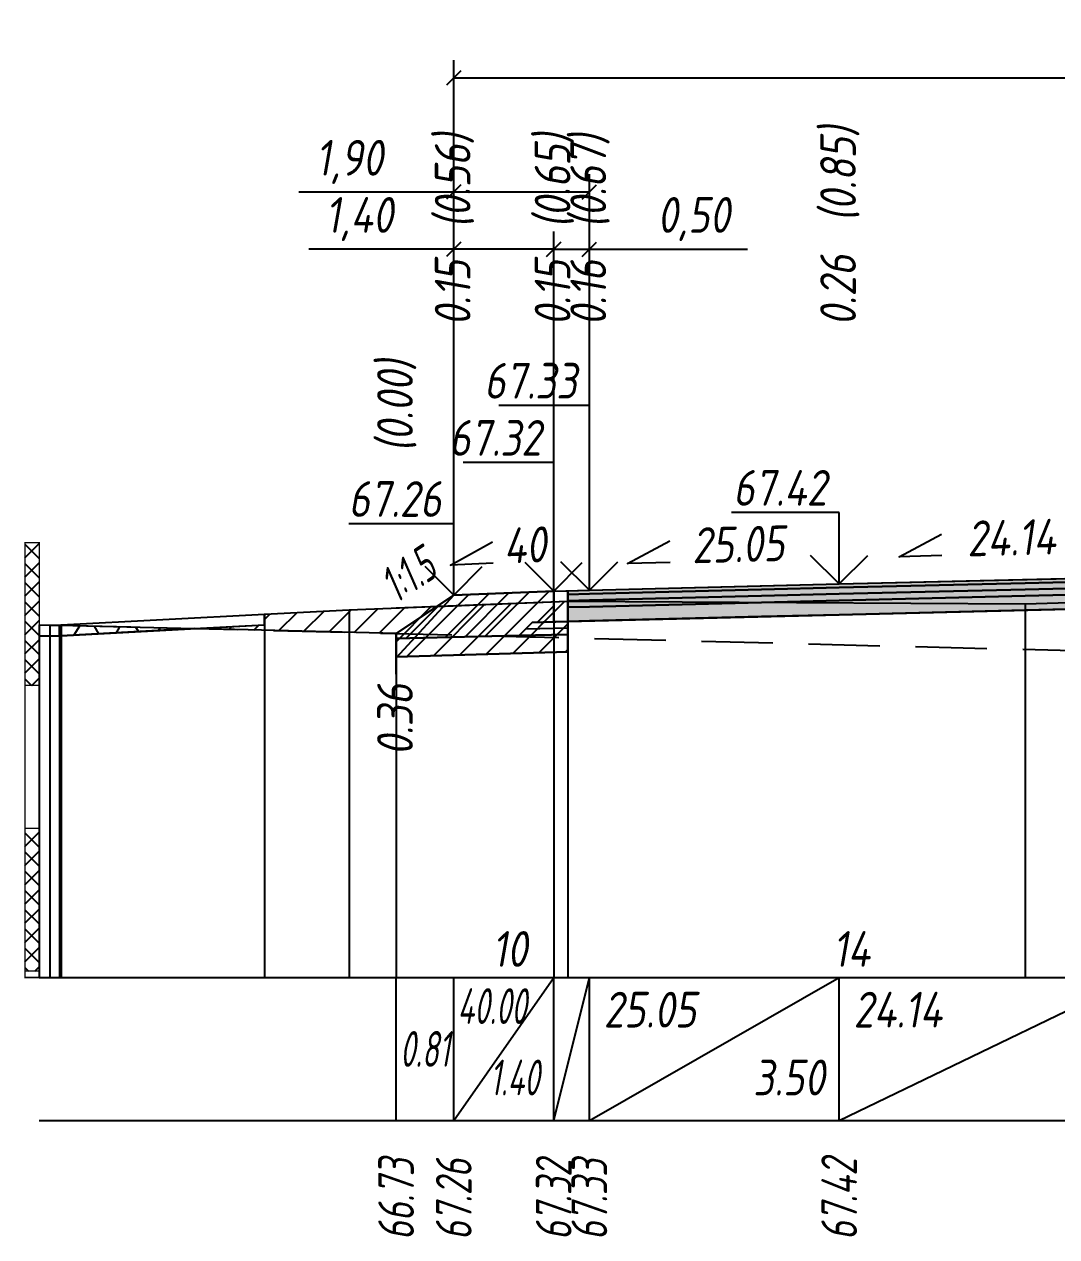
# Model space of a CAD drawing. Extents: x -717 to 1451, y -133302 to 233.
# Drawn here: x 78.9 to 151.3, y -40195.2 to -40110.3 of the extents above; entities that cross this region are included whole.
import ezdxf
from ezdxf.enums import TextEntityAlignment as Align

# ---------------------------------------------------------------- set-up
doc = ezdxf.new("R2010")
doc.units = 0
doc.linetypes.add('штриховая', pattern=[0.75, 0.5, -0.25])
for name, color, linetype in [('Интерполированный поперечник', 2, 'Continuous'), ('Код_514', 1, 'Continuous'), ('Контур_0', 7, 'Continuous'), ('Контур_2521', 7, 'Continuous'), ('Контур_2564', 7, 'Continuous'), ('Контур_2660', 7, 'Continuous'), ('Контур_2665', 7, 'Continuous'), ('Контур_400', 7, 'Continuous'), ('Контур_508', 7, 'Continuous'), ('Контур_512', 7, 'Continuous'), ('Контур_513', 7, 'Continuous'), ('Контур_818', 7, 'Continuous'), ('Красный поперечник', 1, 'Continuous'), ('Линейка абсолютных высот', 7, 'Continuous'), ('Объём_2501', 7, 'Continuous'), ('Объём_2564', 7, 'Continuous'), ('Объём_2650', 7, 'Continuous'), ('Объём_2660', 7, 'Continuous'), ('Объём_2661', 7, 'Continuous'), ('Объём_2662', 7, 'Continuous'), ('Объём_2663', 7, 'Continuous'), ('Объём_2665', 7, 'Continuous'), ('Объём_2666', 7, 'Continuous'), ('Объём_2753', 7, 'Continuous'), ('Откосы', 7, 'Continuous'), ('Отметки покрытия', 7, 'Continuous'), ('Рабочие отметки', 7, 'Continuous'), ('Рабочие отметки доп.', 7, 'Continuous'), ('Слои выравнивания', 7, 'Continuous'), ('Таблица', 7, 'Continuous'), ('Уклоны проезжей части', 7, 'Continuous'), ('Черный поперечник', 3, 'Continuous')]:
    doc.layers.add(name, color=color, linetype=linetype)
for name, color, linetype, true_color in [('Контур_2540', 2, 'Continuous', 0xffff00), ('Контур_2560', 2, 'Continuous', 0xffff00), ('Контур_2561', 7, 'Continuous', 0xff8040), ('Контур_2562', 3, 'Continuous', 0x00ff00), ('Контур_2563', 7, 'Continuous', 0xff8000), ('Контур_2570', 7, 'Continuous', 0x80ff00), ('Контур_2725', 7, 'Continuous', 0x323232), ('Контур_2736', 4, 'Continuous', 0x00ffff), ('Контур_2737', 4, 'Continuous', 0x00ffff), ('Контур_2738', 4, 'Continuous', 0x00ffff), ('Контур_2739', 4, 'Continuous', 0x00ffff), ('Контур_2741', 4, 'Continuous', 0x00ffff), ('Контур_2742', 4, 'Continuous', 0x00ffff), ('Контур_2743', 4, 'Continuous', 0x00ffff), ('Контур_2744', 7, 'Continuous', 0xa4ffff), ('Контур_2745', 7, 'Continuous', 0xa4ffff), ('Контур_2747', 4, 'Continuous', 0x00ffff), ('Контур_2748', 4, 'Continuous', 0x00ffff), ('Контур_2749', 4, 'Continuous', 0x00ffff), ('Контур_2750', 4, 'Continuous', 0x00ffff), ('Контур_2751', 4, 'Continuous', 0x00ffff), ('Контур_2752', 4, 'Continuous', 0x00ffff), ('Контур_2760', 7, 'Continuous', 0x323232), ('Контур_2761', 7, 'Continuous', 0x323232), ('Контур_2762', 7, 'Continuous', 0x323232), ('Контур_2763', 7, 'Continuous', 0x323232), ('Контур_402', 7, 'Continuous', 0xff6464), ('Контур_703', 4, 'Continuous', 0x00ffff), ('Контур_705', 4, 'Continuous', 0x00ffff), ('Контур_707', 4, 'Continuous', 0x00ffff), ('Контур_720', 131, 'Continuous', 0xaaffff), ('Объём_2500', 7, 'Continuous', 0xc0c0c0), ('Объём_2520', 7, 'Continuous', 0x80ffff), ('Объём_2540', 2, 'Continuous', 0xffff00), ('Объём_2560', 2, 'Continuous', 0xffff00), ('Объём_2561', 7, 'Continuous', 0xff8040), ('Объём_2562', 3, 'Continuous', 0x00ff00), ('Объём_2563', 7, 'Continuous', 0xff8000), ('Объём_2600', 7, 'Continuous', 0x808000), ('Объём_2746', 2, 'Continuous', 0xffff00)]:
    doc.layers.add(name, color=color, linetype=linetype, true_color=true_color)
doc.styles.get("Standard").update_dxf_attribs({"font": 'txt', "height": 2.5})
doc.styles.add('М', font='romand.shx', dxfattribs={"width": 0.8, "oblique": 10, "height": 2.5})
doc.dimstyles.new('ISO-25', dxfattribs={"dimtxt": 2.5, "dimasz": 2.5, "dimexe": 1.25, "dimexo": 0.625, "dimtad": 1, "dimtxsty": 'Standard', "dimcen": 2.5, "dimadec": 0, "dimazin": 0, "dimtfac": 1, "dimtmove": 0, "dimatfit": 3, "dimfxl": 1, "dimarcsym": 0})
pattern_1 = [(45.0000013, (0, 0), (-0.67351924, 0.67351921), []), (135.0000003, (0, 0), (-0.673519222, -0.67351923), [])]

# ---------------------------------------------------------------- blocks, each defined once
blk = doc.blocks.new('_Oblique')
at = {"color": 0, "linetype": 'ByBlock', "lineweight": -2}
blk.add_line((-0.5, -0.5), (0.5, 0.5), dxfattribs=at)
blk = doc.blocks.new('*D931')
at = {"color": 0, "lineweight": -2, "transparency": 16777216}
for p, q in [((109.038, -40149.664), (109.038, -40124.757)), ((116.038, -40149.384), (116.038, -40124.757)), ((109.038, -40126.007), (98.881, -40126.007)), ((116.038, -40126.007), (109.038, -40126.007))]:
    blk.add_line(p, q, dxfattribs=at)
at = {"layer": 'Defpoints', "color": 0, "transparency": 16777216}
for p in [(116.038, -40126.007), (109.038, -40150.289), (116.038, -40150.009)]:
    blk.add_point(p, dxfattribs=at)
at = {"color": 0, "lineweight": -2, "transparency": 16777216, "rotation": 180}
blk.add_blockref('_Oblique', (109.038, -40126.007), dxfattribs=at)
at = {"color": 0, "lineweight": -2, "transparency": 16777216}
blk.add_blockref('_Oblique', (116.038, -40126.007), dxfattribs=at)
at = {"color": 0, "transparency": 16777216, "insert": (102.422, -40123.894), "char_height": 2.5, "width": 8.75, "attachment_point": 5, "style": 'М'}
blk.add_mtext('1,40', dxfattribs=at)
blk = doc.blocks.new('*D933')
at = {"color": 0, "lineweight": -2, "transparency": 16777216}
for p, q in [((116.038, -40149.384), (116.038, -40124.757)), ((118.538, -40149.321), (118.538, -40124.757)), ((116.038, -40126.007), (118.538, -40126.007)), ((118.538, -40126.007), (129.616, -40126.007))]:
    blk.add_line(p, q, dxfattribs=at)
at = {"layer": 'Defpoints', "color": 0, "transparency": 16777216}
for p in [(118.538, -40126.007), (116.038, -40150.009), (118.538, -40149.946)]:
    blk.add_point(p, dxfattribs=at)
at = {"color": 0, "lineweight": -2, "transparency": 16777216, "rotation": 180}
blk.add_blockref('_Oblique', (116.038, -40126.007), dxfattribs=at)
at = {"color": 0, "lineweight": -2, "transparency": 16777216}
blk.add_blockref('_Oblique', (118.538, -40126.007), dxfattribs=at)
at = {"color": 0, "transparency": 16777216, "insert": (125.854, -40123.894), "char_height": 2.5, "width": 9.16667, "attachment_point": 5, "style": 'М'}
blk.add_mtext('0,50', dxfattribs=at)
blk = doc.blocks.new('*D936')
at = {"color": 0, "lineweight": -2, "transparency": 16777216}
for p, q in [((109.038, -40149.664), (109.038, -40120.757)), ((118.538, -40149.321), (118.538, -40120.757)), ((109.038, -40122.007), (98.193, -40122.007)), ((118.538, -40122.007), (109.038, -40122.007))]:
    blk.add_line(p, q, dxfattribs=at)
at = {"layer": 'Defpoints', "color": 0, "transparency": 16777216}
for p in [(118.538, -40122.007), (109.038, -40150.289), (118.538, -40149.946)]:
    blk.add_point(p, dxfattribs=at)
at = {"color": 0, "lineweight": -2, "transparency": 16777216, "rotation": 180}
blk.add_blockref('_Oblique', (109.038, -40122.007), dxfattribs=at)
at = {"color": 0, "lineweight": -2, "transparency": 16777216}
blk.add_blockref('_Oblique', (118.538, -40122.007), dxfattribs=at)
at = {"color": 0, "transparency": 16777216, "insert": (101.733, -40119.894), "char_height": 2.5, "width": 8.75, "attachment_point": 5, "style": 'М'}
blk.add_mtext('1,90', dxfattribs=at)
blk = doc.blocks.new('*D937')
at = {"color": 0, "lineweight": -2, "transparency": 16777216}
for p, q in [((109.038, -40149.664), (109.038, -40112.757)), ((222.038, -40148.043), (222.038, -40112.757)), ((109.038, -40114.007), (222.038, -40114.007))]:
    blk.add_line(p, q, dxfattribs=at)
at = {"layer": 'Defpoints', "color": 0, "transparency": 16777216}
for p in [(222.038, -40114.007), (222.038, -40148.668), (109.038, -40150.289)]:
    blk.add_point(p, dxfattribs=at)
at = {"color": 0, "lineweight": -2, "transparency": 16777216, "rotation": 180}
blk.add_blockref('_Oblique', (109.038, -40114.007), dxfattribs=at)
at = {"color": 0, "lineweight": -2, "transparency": 16777216}
blk.add_blockref('_Oblique', (222.038, -40114.007), dxfattribs=at)
at = {"color": 0, "transparency": 16777216, "insert": (165.538, -40111.894), "char_height": 2.5, "width": 12.08333, "attachment_point": 5, "style": 'М'}
blk.add_mtext('22,60', dxfattribs=at)

msp = doc.modelspace()

# ---------------------------------------------------------------- hatches: boundary and pattern name
at = {"layer": 'Линейка абсолютных высот'}
h = msp.add_hatch(dxfattribs=at)
h.set_pattern_fill('ANSI37', scale=0.3, style=0)
h.set_pattern_definition(pattern_1)
h.paths.add_polyline_path([(80, -40156.549), (80, -40146.549), (79, -40146.549), (79, -40156.549)])
h = msp.add_hatch(dxfattribs=at)
h.set_pattern_fill('ANSI37', scale=0.3, style=0)
h.set_pattern_definition(pattern_1)
h.paths.add_polyline_path([(80, -40176.549), (80, -40166.549), (79, -40166.549), (79, -40176.549)])
at = {"layer": 'Объём_2563'}
h = msp.add_hatch(dxfattribs=at)
h.set_pattern_fill('ANSI31', color=256, scale=0.3)
h.paths.add_polyline_path([(109.038, -40150.226), (116.038, -40149.946), (116.038, -40152.096), (114.538, -40152.134), (113.615, -40153.057), (105, -40153.273), (105, -40152.918)])
at = {"layer": 'Объём_2600'}
h = msp.add_hatch(dxfattribs=at)
h.set_pattern_fill('ANSI31', color=6, scale=0.4)
h.paths.add_polyline_path([(101.717, -40151.254), (117.019, -40150.659), (117.019, -40154.187), (105, -40154.548), (105, -40152.918), (90.855, -40152.565), (95.774, -40152.3), (95.774, -40151.55)])
h = msp.add_hatch(dxfattribs=at)
h.set_pattern_fill('HONEY', color=5, scale=0.3)
h.paths.add_polyline_path([(81.412, -40152.329), (90.855, -40152.565), (81.548, -40153.066), (81.412, -40153.079)])
at = {"layer": 'Слои выравнивания'}
for color, points in [(2, [(117.019, -40149.922), (118.538, -40149.884), (130.6, -40149.582), (136.038, -40149.445), (149.074, -40149.131), (156.788, -40148.944), (156.788, -40149.194), (149.074, -40149.381), (136.038, -40149.695), (130.6, -40149.832), (118.538, -40150.134), (117.019, -40150.172)]), (3, [(117.019, -40150.172), (118.538, -40150.134), (130.6, -40149.832), (136.038, -40149.695), (149.074, -40149.381), (156.788, -40149.194), (156.788, -40149.644), (149.074, -40149.831), (136.038, -40150.145), (130.6, -40150.282), (118.538, -40150.584), (117.019, -40150.622)]), (4, [(117.019, -40150.622), (118.538, -40150.584), (130.6, -40150.282), (136.038, -40150.145), (149.074, -40149.831), (156.788, -40149.644), (156.788, -40150.094), (149.074, -40150.281), (136.038, -40150.595), (130.6, -40150.732), (118.538, -40151.034), (117.019, -40151.072)]), (5, [(117.019, -40151.072), (118.538, -40151.034), (130.6, -40150.732), (136.038, -40150.595), (149.074, -40150.281), (156.788, -40150.094), (156.788, -40151.094), (149.074, -40151.281), (136.038, -40151.595), (130.6, -40151.732), (118.538, -40152.034), (117.019, -40152.072)])]:
    msp.add_hatch(color=color, dxfattribs=at).paths.add_polyline_path(points)

# ---------------------------------------------------------------- linework, layer by layer
at = {"layer": 'Интерполированный поперечник', "linetype": 'штриховая', "ltscale": 10, "flags": 128}
msp.add_lwpolyline([(81.412, -40152.329), (234.647, -40156.155)], dxfattribs=at)
at = {"layer": 'Код_514'}
for p, q in [((105, -40187), (105, -40177)), ((109.038, -40187), (109.038, -40177)), ((109.038, -40187), (116.038, -40177)), ((116.038, -40187), (116.038, -40177)), ((116.038, -40187), (118.538, -40177)), ((118.538, -40187), (118.538, -40177)), ((118.538, -40187), (136.038, -40177)), ((136.038, -40187), (136.038, -40177)), ((136.038, -40187), (156.788, -40177))]:
    msp.add_line(p, q, dxfattribs=at)
at = {"layer": 'Контур_0', "flags": 128}
for points in [[(109.038, -40150.226), (105, -40152.918), (105, -40152.918), (105, -40152.918), (105, -40152.918), (105, -40152.918), (105, -40152.918), (105, -40152.918), (105, -40152.918), (105, -40152.918), (105, -40152.918), (105, -40152.918), (105, -40152.918), (105, -40152.918), (105, -40152.918), (105, -40155.769)], [(109.038, -40150.226), (105, -40152.918), (105, -40152.918), (105, -40152.918), (105, -40152.918), (105, -40152.918), (105, -40152.918), (105, -40152.918), (105, -40152.918), (105, -40152.918), (105, -40152.918), (105, -40152.918), (105, -40152.918), (105, -40152.918), (105, -40152.918), (105, -40155.769), (105, -40155.769), (105, -40152.918), (105, -40152.918), (105, -40152.918), (105, -40152.918), (105, -40152.918), (105, -40152.918), (105, -40152.918), (105, -40152.918), (105, -40152.918), (105, -40152.918), (105, -40152.918), (105, -40152.918), (105, -40152.918)], [(116.038, -40152.096), (116.038, -40149.946), (117.019, -40149.922), (117.019, -40152.072), (116.038, -40152.096), (116.038, -40152.096)], [(105, -40153.273), (113.615, -40153.057), (114.538, -40152.134), (116.038, -40152.096)], [(114.538, -40152.134), (117.019, -40152.072), (117.019, -40152.972), (113.615, -40153.057), (114.538, -40152.134), (114.538, -40152.134)]]:
    msp.add_lwpolyline(points, dxfattribs=at)
at = {"layer": 'Контур_2521', "color": 250, "flags": 128}
msp.add_lwpolyline([(114.076, -40152.595), (117.019, -40152.522)], dxfattribs=at)
at = {"layer": 'Контур_2540', "flags": 128}
msp.add_lwpolyline([(113.615, -40153.057), (117.019, -40152.972), (117.019, -40154.187), (105, -40154.548), (105, -40153.273), (113.615, -40153.057), (113.615, -40153.057)], dxfattribs=at)
at = {"layer": 'Контур_2560', "flags": 128}
msp.add_lwpolyline([(109.038, -40150.226), (109.038, -40150.226), (109.038, -40150.226), (116.038, -40149.946)], dxfattribs=at)
at = {"layer": 'Контур_2561', "flags": 128}
msp.add_lwpolyline([(116.038, -40149.946), (116.038, -40149.946), (109.038, -40150.226), (109.038, -40150.226), (116.038, -40149.946)], dxfattribs=at)
at = {"layer": 'Контур_2562', "flags": 128}
msp.add_lwpolyline([(109.038, -40150.226), (109.038, -40150.226), (109.038, -40150.226), (109.038, -40150.226), (109.038, -40150.226)], dxfattribs=at)
at = {"layer": 'Контур_2563', "flags": 128}
msp.add_lwpolyline([(109.038, -40150.226), (116.038, -40149.946), (116.038, -40152.096), (114.538, -40152.134), (113.615, -40153.057), (105, -40153.273), (105, -40152.918), (109.038, -40150.226), (109.038, -40150.226)], dxfattribs=at)
at = {"layer": 'Контур_2564', "flags": 128}
msp.add_lwpolyline([(109.038, -40150.226), (116.038, -40149.946)], dxfattribs=at)
at = {"layer": 'Контур_2570', "flags": 128}
msp.add_lwpolyline([(80, -40153.066), (80.753, -40153.081), (81.412, -40153.079), (81.412, -40153.079), (81.548, -40153.066), (95.774, -40152.3), (95.774, -40151.55), (101.717, -40151.254), (117.019, -40150.659), (149.074, -40150.831), (156.788, -40150.593)], dxfattribs=at)
at = {"layer": 'Контур_2660', "flags": 128}
msp.add_lwpolyline([(105, -40154.548), (117.019, -40154.187)], dxfattribs=at)
at = {"layer": 'Контур_2665', "flags": 128}
msp.add_lwpolyline([(109.038, -40150.226), (109.038, -40150.226)], dxfattribs=at)
at = {"layer": 'Контур_2725', "flags": 128}
msp.add_lwpolyline([(117.019, -40152.072), (118.538, -40152.034), (130.6, -40151.732), (136.038, -40151.595), (149.074, -40151.281), (156.788, -40151.094), (167.435, -40151.04), (172.463, -40151.015)], dxfattribs=at)
at = {"layer": 'Контур_2736', "flags": 128}
msp.add_lwpolyline([(109.038, -40150.226), (105, -40152.918)], dxfattribs=at)
at = {"layer": 'Контур_2737', "flags": 128}
msp.add_lwpolyline([(105, -40152.918), (105, -40152.918)], dxfattribs=at)
at = {"layer": 'Контур_2738', "flags": 128}
msp.add_lwpolyline([(105, -40152.918), (105, -40152.918)], dxfattribs=at)
at = {"layer": 'Контур_2739', "flags": 128}
msp.add_lwpolyline([(105, -40152.918), (105, -40152.918)], dxfattribs=at)
at = {"layer": 'Контур_2741', "flags": 128}
msp.add_lwpolyline([(105, -40152.918), (105, -40152.918)], dxfattribs=at)
at = {"layer": 'Контур_2742', "flags": 128}
msp.add_lwpolyline([(105, -40152.918), (105, -40152.918)], dxfattribs=at)
at = {"layer": 'Контур_2743', "flags": 128}
msp.add_lwpolyline([(105, -40152.918), (105, -40152.918)], dxfattribs=at)
at = {"layer": 'Контур_2744', "flags": 128}
msp.add_lwpolyline([(105, -40152.918), (105, -40152.918)], dxfattribs=at)
msp.add_lwpolyline([(105, -40152.918), (105, -40152.918)], dxfattribs=at)
msp.add_lwpolyline([(105, -40152.918), (105, -40152.918)], dxfattribs=at)
msp.add_lwpolyline([(105, -40152.918), (105, -40152.918)], dxfattribs=at)
msp.add_lwpolyline([(105, -40152.918), (105, -40152.918)], dxfattribs=at)
msp.add_lwpolyline([(105, -40152.918), (105, -40152.918)], dxfattribs=at)
at = {"layer": 'Контур_2745', "flags": 128}
msp.add_lwpolyline([(105, -40152.918), (105, -40152.918)], dxfattribs=at)
msp.add_lwpolyline([(105, -40152.918), (105, -40152.918)], dxfattribs=at)
msp.add_lwpolyline([(105, -40152.918), (105, -40152.918)], dxfattribs=at)
msp.add_lwpolyline([(105, -40152.918), (105, -40152.918)], dxfattribs=at)
msp.add_lwpolyline([(105, -40152.918), (105, -40152.918)], dxfattribs=at)
msp.add_lwpolyline([(105, -40152.918), (105, -40152.918)], dxfattribs=at)
at = {"layer": 'Контур_2747', "flags": 128}
msp.add_lwpolyline([(105, -40152.918), (105, -40152.918)], dxfattribs=at)
at = {"layer": 'Контур_2748', "flags": 128}
msp.add_lwpolyline([(105, -40152.918), (105, -40152.918)], dxfattribs=at)
at = {"layer": 'Контур_2749', "flags": 128}
msp.add_lwpolyline([(105, -40152.918), (105, -40152.918)], dxfattribs=at)
at = {"layer": 'Контур_2750', "flags": 128}
msp.add_lwpolyline([(105, -40152.918), (105, -40152.918)], dxfattribs=at)
at = {"layer": 'Контур_2751', "flags": 128}
msp.add_lwpolyline([(105, -40152.918), (105, -40152.918)], dxfattribs=at)
at = {"layer": 'Контур_2752', "flags": 128}
msp.add_lwpolyline([(105, -40152.918), (105, -40152.918)], dxfattribs=at)
at = {"layer": 'Контур_2760', "flags": 128}
msp.add_lwpolyline([(117.019, -40149.922), (118.538, -40149.884), (130.6, -40149.582), (136.038, -40149.445), (149.074, -40149.131), (156.788, -40148.944), (167.435, -40148.89), (172.463, -40148.865)], dxfattribs=at)
at = {"layer": 'Контур_2761', "flags": 128}
msp.add_lwpolyline([(117.019, -40150.172), (118.538, -40150.134), (130.6, -40149.832), (136.038, -40149.695), (149.074, -40149.381), (156.788, -40149.194), (167.435, -40149.14), (172.463, -40149.115)], dxfattribs=at)
at = {"layer": 'Контур_2762', "flags": 128}
msp.add_lwpolyline([(117.019, -40150.622), (118.538, -40150.584), (130.6, -40150.282), (136.038, -40150.145), (149.074, -40149.831), (156.788, -40149.644), (167.435, -40149.59), (172.463, -40149.565)], dxfattribs=at)
at = {"layer": 'Контур_2763', "flags": 128}
msp.add_lwpolyline([(117.019, -40151.072), (118.538, -40151.034), (130.6, -40150.732), (136.038, -40150.595), (149.074, -40150.281), (156.788, -40150.094), (167.435, -40150.04), (172.463, -40150.015)], dxfattribs=at)
at = {"layer": 'Контур_400', "flags": 128}
msp.add_lwpolyline([(116.038, -40149.946), (118.538, -40149.884), (118.538, -40149.884), (118.538, -40149.884), (118.538, -40149.884), (118.538, -40149.884), (118.538, -40149.884), (136.038, -40149.445), (156.788, -40148.944)], dxfattribs=at)
at = {"layer": 'Контур_402', "flags": 128}
msp.add_lwpolyline([(105, -40154.548), (117.019, -40154.187), (117.019, -40152.072), (136.038, -40151.595), (156.788, -40151.094), (172.463, -40151.015), (172.463, -40153.465), (232.006, -40155.251)], dxfattribs=at)
at = {"layer": 'Контур_508', "flags": 128}
msp.add_lwpolyline([(105, -40154.548), (117.019, -40154.187), (117.019, -40152.072), (136.038, -40151.595), (156.788, -40151.094), (172.463, -40151.015), (172.463, -40153.465), (232.006, -40155.251), (234.629, -40157), (236.629, -40157), (238.092, -40156.025)], dxfattribs=at)
at = {"layer": 'Контур_512', "flags": 128}
msp.add_lwpolyline([(105, -40154.548), (117.019, -40154.187)], dxfattribs=at)
at = {"layer": 'Контур_513', "flags": 128}
msp.add_lwpolyline([(105, -40154.548), (117.019, -40154.187), (117.019, -40152.072), (136.038, -40151.595), (156.788, -40151.094), (172.463, -40151.015), (172.463, -40153.465), (232.006, -40155.251), (234.629, -40157), (236.629, -40157), (238.092, -40156.025)], dxfattribs=at)
at = {"layer": 'Контур_703', "flags": 128}
for points in [[(109.038, -40150.226), (105, -40152.918)], [(105, -40152.918), (105, -40155.769)]]:
    msp.add_lwpolyline(points, dxfattribs=at)
at = {"layer": 'Контур_705', "flags": 128}
msp.add_lwpolyline([(105, -40152.918), (105, -40152.918)], dxfattribs=at)
at = {"layer": 'Контур_707', "flags": 128}
msp.add_lwpolyline([(105, -40155.769), (105, -40152.918)], dxfattribs=at)
at = {"layer": 'Контур_720', "flags": 128}
msp.add_lwpolyline([(105, -40155.769), (105, -40155.769)], dxfattribs=at)
at = {"layer": 'Контур_818', "flags": 128}
msp.add_lwpolyline([(105, -40151.126), (117.019, -40150.659), (149.074, -40150.831), (156.788, -40150.593), (167.435, -40150.265), (172.463, -40150.695), (174.824, -40150.642), (178.938, -40150.624), (179.963, -40150.625), (187.208, -40150.639), (191.386, -40150.661), (201.441, -40150.702), (201.441, -40151.452), (208.385, -40153.288), (224.193, -40155.588), (226.216, -40155.595), (234.647, -40156.905), (234.647, -40156.905), (238.092, -40156.775)], dxfattribs=at)
at = {"layer": 'Красный поперечник'}
for p, q in [((136.038, -40149.445), (156.788, -40148.944)), ((116.038, -40149.946), (118.538, -40149.884)), ((118.538, -40149.884), (136.038, -40149.445)), ((105, -40152.918), (109.038, -40150.226)), ((109.038, -40150.226), (116.038, -40149.946)), ((105, -40154.548), (105, -40177)), ((117.019, -40154.187), (117.019, -40177))]:
    msp.add_line(p, q, dxfattribs=at)
at = {"layer": 'Линейка абсолютных высот', "color": 7, "const_width": 0.1, "flags": 128}
for points in [[(80, -40156.549), (80, -40146.549), (79, -40146.549), (79, -40156.549), (80, -40156.549)], [(80, -40166.549), (80, -40156.549), (79, -40156.549), (79, -40166.549), (80, -40166.549)], [(80, -40176.549), (80, -40166.549), (79, -40166.549), (79, -40176.549), (80, -40176.549)], [(80, -40177), (80, -40176.549), (79, -40176.549), (79, -40177), (80, -40177)]]:
    msp.add_lwpolyline(points, dxfattribs=at)
at = {"layer": 'Объём_2500', "flags": 128}
msp.add_lwpolyline([(116.038, -40152.096), (116.038, -40149.946), (117.019, -40149.922), (117.019, -40152.072), (116.038, -40152.096), (116.038, -40152.096)], dxfattribs=at)
at = {"layer": 'Объём_2501', "flags": 128}
msp.add_lwpolyline([(116.038, -40149.946), (118.538, -40149.884), (118.538, -40149.884), (118.538, -40149.884), (118.538, -40149.884), (118.538, -40149.884), (118.538, -40149.884), (136.038, -40149.445), (156.788, -40148.944)], dxfattribs=at)
at = {"layer": 'Объём_2520', "color": 250, "flags": 128}
msp.add_lwpolyline([(114.538, -40152.134), (117.019, -40152.072), (117.019, -40152.972), (113.615, -40153.057), (114.538, -40152.134), (114.538, -40152.134)], dxfattribs=at)
at = {"layer": 'Объём_2540', "flags": 128}
msp.add_lwpolyline([(113.615, -40153.057), (117.019, -40152.972), (117.019, -40154.187), (105, -40154.548), (105, -40153.273), (113.615, -40153.057), (113.615, -40153.057)], dxfattribs=at)
at = {"layer": 'Объём_2560', "flags": 128}
msp.add_lwpolyline([(109.038, -40150.226), (109.038, -40150.226), (109.038, -40150.226), (116.038, -40149.946)], dxfattribs=at)
at = {"layer": 'Объём_2561', "flags": 128}
msp.add_lwpolyline([(116.038, -40149.946), (116.038, -40149.946), (109.038, -40150.226), (109.038, -40150.226), (116.038, -40149.946)], dxfattribs=at)
at = {"layer": 'Объём_2562', "flags": 128}
msp.add_lwpolyline([(109.038, -40150.226), (109.038, -40150.226), (109.038, -40150.226), (109.038, -40150.226), (109.038, -40150.226)], dxfattribs=at)
at = {"layer": 'Объём_2563', "color": 250, "flags": 128}
msp.add_lwpolyline([(109.038, -40150.226), (116.038, -40149.946), (116.038, -40152.096), (114.538, -40152.134), (113.615, -40153.057), (105, -40153.273), (105, -40152.918), (109.038, -40150.226), (109.038, -40150.226)], dxfattribs=at)
at = {"layer": 'Объём_2564', "flags": 128}
msp.add_lwpolyline([(109.038, -40150.226), (116.038, -40149.946)], dxfattribs=at)
at = {"layer": 'Объём_2600', "color": 5, "flags": 128}
msp.add_lwpolyline([(81.412, -40152.329), (90.855, -40152.565), (81.548, -40153.066), (81.412, -40153.079), (81.412, -40152.329), (81.412, -40152.329)], dxfattribs=at)
at = {"layer": 'Объём_2650', "color": 6, "flags": 128}
msp.add_lwpolyline([(101.717, -40151.254), (117.019, -40150.659), (117.019, -40154.187), (105, -40154.548), (105, -40152.918), (90.855, -40152.565), (95.774, -40152.3), (95.774, -40151.55), (101.717, -40151.254), (101.717, -40151.254)], dxfattribs=at)
at = {"layer": 'Объём_2660', "flags": 128}
msp.add_lwpolyline([(105, -40154.548), (117.019, -40154.187)], dxfattribs=at)
at = {"layer": 'Объём_2661', "flags": 128}
msp.add_lwpolyline([(109.038, -40150.226), (105, -40152.918), (105, -40154.625)], dxfattribs=at)
at = {"layer": 'Объём_2662', "flags": 128}
msp.add_lwpolyline([(105, -40154.625), (105, -40152.918)], dxfattribs=at)
at = {"layer": 'Объём_2663', "flags": 128}
msp.add_lwpolyline([(105, -40154.625), (105, -40155.769), (105, -40154.625)], dxfattribs=at)
at = {"layer": 'Объём_2665', "flags": 128}
msp.add_lwpolyline([(109.038, -40150.226), (109.038, -40150.226)], dxfattribs=at)
at = {"layer": 'Объём_2666', "flags": 128}
msp.add_lwpolyline([(109.038, -40150.226), (105, -40154.625)], dxfattribs=at)
at = {"layer": 'Объём_2746', "flags": 128}
msp.add_lwpolyline([(117.019, -40154.187), (105, -40154.548), (105, -40152.918), (107.855, -40151.015), (117.019, -40150.659), (117.019, -40154.187), (117.019, -40154.187)], dxfattribs=at)
at = {"layer": 'Объём_2753', "flags": 128}
msp.add_lwpolyline([(117.019, -40149.922), (117.019, -40149.922)], dxfattribs=at)
at = {"layer": 'Откосы', "color": 1, "flags": 128}
for points in [[(111.803, -40147.997), (108.805, -40148.117), (111.743, -40146.498)], [(124.207, -40147.931), (121.208, -40148.006), (124.17, -40146.432)], [(143.233, -40147.461), (140.234, -40147.533), (143.197, -40145.961)]]:
    msp.add_lwpolyline(points, dxfattribs=at)
at = {"layer": 'Отметки покрытия', "color": 1}
for p, q in [((118.538, -40136.946), (112.188, -40136.946)), ((118.538, -40149.884), (118.538, -40136.946)), ((116.038, -40140.946), (109.688, -40140.946)), ((116.038, -40149.946), (116.038, -40140.946)), ((136.038, -40144.445), (128.488, -40144.445)), ((136.038, -40149.445), (136.038, -40144.445)), ((109.038, -40145.226), (101.688, -40145.226)), ((109.038, -40150.226), (109.038, -40145.226)), ((116.038, -40149.946), (114.038, -40147.946)), ((116.038, -40149.946), (118.038, -40147.946)), ((118.538, -40149.884), (116.538, -40147.884)), ((118.538, -40149.884), (120.538, -40147.884)), ((136.038, -40149.445), (134.038, -40147.445)), ((136.038, -40149.445), (138.038, -40147.445)), ((109.038, -40150.226), (107.038, -40148.226)), ((109.038, -40150.226), (111.038, -40148.226))]:
    msp.add_line(p, q, dxfattribs=at)
at = {"layer": 'Слои выравнивания'}
for p, q in [((116.038, -40149.946), (116.038, -40177)), ((117.019, -40149.922), (117.019, -40177))]:
    msp.add_line(p, q, dxfattribs=at)
at = {"layer": 'Слои выравнивания', "color": 2, "flags": 128}
msp.add_lwpolyline([(117.019, -40149.922), (118.538, -40149.884), (130.6, -40149.582), (136.038, -40149.445), (149.074, -40149.131), (156.788, -40148.944), (156.788, -40149.194), (149.074, -40149.381), (136.038, -40149.695), (130.6, -40149.832), (118.538, -40150.134), (117.019, -40150.172)], close=True, dxfattribs=at)
at = {"layer": 'Слои выравнивания', "color": 3, "flags": 128}
msp.add_lwpolyline([(117.019, -40150.172), (118.538, -40150.134), (130.6, -40149.832), (136.038, -40149.695), (149.074, -40149.381), (156.788, -40149.194), (156.788, -40149.644), (149.074, -40149.831), (136.038, -40150.145), (130.6, -40150.282), (118.538, -40150.584), (117.019, -40150.622)], close=True, dxfattribs=at)
at = {"layer": 'Слои выравнивания', "color": 4, "flags": 128}
msp.add_lwpolyline([(117.019, -40150.622), (118.538, -40150.584), (130.6, -40150.282), (136.038, -40150.145), (149.074, -40149.831), (156.788, -40149.644), (156.788, -40150.094), (149.074, -40150.281), (136.038, -40150.595), (130.6, -40150.732), (118.538, -40151.034), (117.019, -40151.072)], close=True, dxfattribs=at)
at = {"layer": 'Слои выравнивания', "color": 5, "flags": 128}
msp.add_lwpolyline([(117.019, -40151.072), (118.538, -40151.034), (130.6, -40150.732), (136.038, -40150.595), (149.074, -40150.281), (156.788, -40150.094), (156.788, -40151.094), (149.074, -40151.281), (136.038, -40151.595), (130.6, -40151.732), (118.538, -40152.034), (117.019, -40152.072)], close=True, dxfattribs=at)
at = {"layer": 'Таблица'}
for p, q in [((80, -40177), (263.092, -40177)), ((80, -40187), (263.092, -40187))]:
    msp.add_line(p, q, dxfattribs=at)
at = {"layer": 'Черный поперечник', "color": 7}
for p, q in [((117.019, -40150.659), (117.019, -40177)), ((95.774, -40151.55), (95.774, -40177)), ((101.717, -40151.254), (101.717, -40177)), ((149.074, -40150.831), (149.074, -40177)), ((80, -40152.316), (80, -40177)), ((80.753, -40152.331), (80.753, -40177)), ((81.412, -40152.329), (81.412, -40177)), ((81.548, -40152.316), (81.548, -40177))]:
    msp.add_line(p, q, dxfattribs=at)
at = {"layer": 'Черный поперечник', "flags": 128}
msp.add_lwpolyline([(80, -40152.316), (80.753, -40152.331), (81.412, -40152.329), (81.548, -40152.316), (95.774, -40151.55), (101.717, -40151.254), (117.019, -40150.659), (149.074, -40150.831), (156.788, -40150.593), (167.435, -40150.265), (172.463, -40150.695), (174.824, -40150.642), (178.938, -40150.624), (179.963, -40150.625), (187.208, -40150.639), (191.386, -40150.661), (201.441, -40150.702), (208.385, -40152.538), (224.193, -40154.838), (226.216, -40154.845), (234.647, -40156.155), (243.343, -40155.826)], dxfattribs=at)

# ---------------------------------------------------------------- texts
at = {"layer": 'Код_514', "style": 'М', "oblique": 10}
for s, width, p in [('40.00', 0.6, (109.29, -40177.751)), ('25.05', 0.8, (119.538, -40178)), ('24.14', 0.8, (137.038, -40178))]:
    msp.add_text(s, height=2.5, dxfattribs=dict(at, width=width)).set_placement(p, align=Align.TOP_LEFT)
at = {"layer": 'Код_514', "style": 'М', "oblique": 10, "width": 0.6}
msp.add_text('0.81', height=2.5, dxfattribs=at).set_placement((107.019, -40182), align=Align.MIDDLE_CENTER)
at = {"layer": 'Код_514', "style": 'М', "oblique": 10}
for s, width, p in [('1.40', 0.6, (115.038, -40186)), ('3.50', 0.8, (135.038, -40186))]:
    msp.add_text(s, height=2.5, dxfattribs=dict(at, width=width)).set_placement(p, align=Align.BOTTOM_RIGHT)
at = {"layer": 'Код_514', "style": 'М', "oblique": 10, "width": 0.7}
for s, p in [('66.73', (105, -40195.382)), ('67.26', (109.038, -40195.382)), ('67.32', (116.038, -40195.382)), ('67.33', (118.538, -40195.382)), ('67.42', (136.038, -40195.382))]:
    msp.add_text(s, height=2.5, rotation=90, dxfattribs=at).set_placement(p, align=Align.MIDDLE_LEFT)
at = {"layer": 'Отметки покрытия', "color": 1, "style": 'М', "oblique": 10, "width": 0.8}
for s, p in [('67.33', (117.679, -40137.215)), ('67.32', (115.179, -40141.215)), ('67.26', (108.179, -40145.495)), ('67.42', (135.179, -40144.714))]:
    msp.add_text(s, height=2.5, dxfattribs=at).set_placement(p, align=Align.BOTTOM_RIGHT)
at = {"layer": 'Рабочие отметки', "color": 1, "style": 'М', "oblique": 10, "width": 0.8}
for s, p in [('0.15', (108.96, -40131.356)), ('0.15', (115.96, -40131.356)), ('0.16', (118.46, -40131.356)), ('0.26', (135.96, -40131.356))]:
    msp.add_text(s, height=2.5, rotation=90, dxfattribs=at).set_placement(p, align=Align.MIDDLE_LEFT)
msp.add_text('0.36', height=2.5, rotation=90, dxfattribs=at).set_placement((104.922, -40156.434), align=Align.MIDDLE_RIGHT)
at = {"layer": 'Рабочие отметки доп.', "color": 1, "style": 'М', "oblique": 10, "width": 0.8}
for s, p in [('(0.85)', (135.96, -40124.056)), ('(0.56)', (108.96, -40124.506)), ('(0.65)', (115.96, -40124.506)), ('(0.67)', (118.46, -40124.506)), ('(0.00)', (104.922, -40140.189))]:
    msp.add_text(s, height=2.5, rotation=90, dxfattribs=at).set_placement(p, align=Align.MIDDLE_LEFT)
at = {"layer": 'Слои выравнивания', "style": 'М', "oblique": 10, "width": 0.8}
for s, p in [('10', (112.968, -40177)), ('14', (136.903, -40177))]:
    msp.add_text(s, height=2.5, dxfattribs=at).set_placement(p, align=Align.BOTTOM_CENTER)
at = {"layer": 'Уклоны проезжей части', "color": 1, "style": 'М', "oblique": 10}
for s, rotation, width, p in [('40', 2.29061, 0.8, (114.107, -40148.713)), ('25.05', 1.43498, 0.8, (129.018, -40148.665)), ('24.14', 1.38313, 0.8, (148.144, -40148.195)), ('1:1.5', 33.69007, 0.6, (106.943, -40150.453))]:
    msp.add_text(s, height=2.5, rotation=rotation, dxfattribs=dict(at, width=width)).set_placement(p, align=Align.BOTTOM_CENTER)

# ---------------------------------------------------------------- dimensions: what is measured, and where the dimension line sits
at = {"color": 5}
dim = msp.add_linear_dim(base=(222.038, -40114.007), p1=(109.038, -40150.289), p2=(222.038, -40148.668), angle=180, dimstyle='ISO-25', override={"dimasz": 1, "dimlfac": 0.2, "dimzin": 0, "dimtxsty": 'М', "dimblk1": 'Oblique', "dimblk2": 'Oblique', "dimsah": 1}, dxfattribs=at)
dim.commit()
dim.dimension.update_dxf_attribs({"geometry": '*D937', "text_midpoint": (165.538, -40111.894)})
for base, p1, p2, picture, middle in [((118.538, -40122.007), (109.038, -40150.289), (118.538, -40149.946), '*D936', (101.733, -40122.007)), ((116.038, -40126.007), (109.038, -40150.289), (116.038, -40150.009), '*D931', (102.422, -40126.007)), ((118.538, -40126.007), (116.038, -40150.009), (118.538, -40149.946), '*D933', (125.854, -40126.007))]:
    dim = msp.add_linear_dim(base=base, p1=p1, p2=p2, angle=180, dimstyle='ISO-25', override={"dimasz": 1, "dimlfac": 0.2, "dimzin": 0, "dimtxsty": 'М', "dimblk1": 'Oblique', "dimblk2": 'Oblique', "dimsah": 1}, dxfattribs=at)
    dim.commit()
    dim.dimension.update_dxf_attribs({"geometry": picture, "text_midpoint": middle, "dimtype": 160})

doc.saveas('drawing.dxf')
